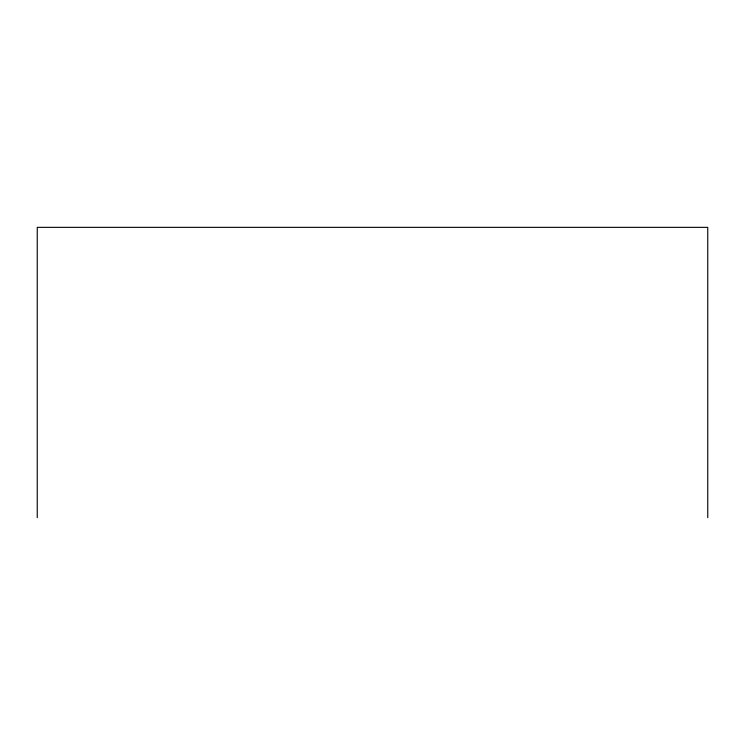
<?xml version="1.0" encoding="UTF-8"?>
<svg xmlns="http://www.w3.org/2000/svg" width="745" height="745" viewBox="0 0 745 745"><rect width="100%" height="100%" fill="white"/><g stroke="black" fill="none" stroke-linecap="round" stroke-linejoin="round"><path stroke-width="1.12" d="M707.75 517.645L707.75 227.355L37.25 227.355L37.25 517.645"/></g></svg>
